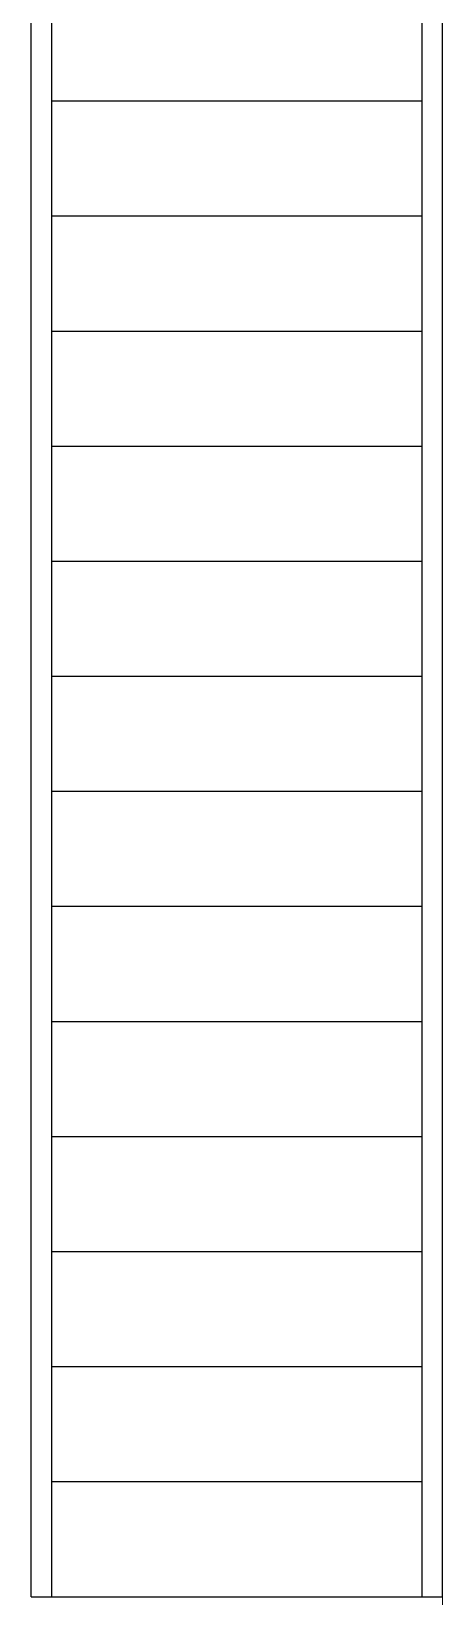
# Model space of a CAD drawing. Header units: metres. Extents: x -56 to -36, y -677 to -309.
# Drawn here: x -38.143 to -37.143, y -323.244 to -319.435 of the extents above; entities that cross this region are included whole.
import ezdxf

# ---------------------------------------------------------------- set-up
doc = ezdxf.new("R2010")
doc.units = ezdxf.units.M
doc.header["$LTSCALE"] = 5
doc.header["$MEASUREMENT"] = 0
doc.layers.add('A-FLOR-STRS', color=4, linetype='Continuous', lineweight=25)
doc.layers.add('A-FURN', color=7, linetype='Continuous', lineweight=18)

msp = doc.modelspace()

# ---------------------------------------------------------------- linework, layer by layer
at = {"layer": 'A-FLOR-STRS'}
for p, q in [((-38.1433, -323.2445), (-38.1433, -319.3245)), ((-38.0933, -323.2445), (-38.0933, -319.3245)), ((-37.1933, -323.2445), (-37.1933, -319.3245)), ((-37.1433, -323.2445), (-37.1433, -319.3245)), ((-38.0933, -319.6045), (-37.1933, -319.6045)), ((-38.0933, -319.8845), (-37.1933, -319.8845)), ((-38.0933, -320.1645), (-37.1933, -320.1645)), ((-38.0933, -320.4445), (-37.1933, -320.4445)), ((-38.0933, -320.7245), (-37.1933, -320.7245)), ((-38.0933, -321.0045), (-37.1933, -321.0045)), ((-38.0933, -321.2845), (-37.1933, -321.2845)), ((-38.0933, -321.5645), (-37.1933, -321.5645)), ((-38.0933, -321.8445), (-37.1933, -321.8445)), ((-38.0933, -322.1245), (-37.1933, -322.1245)), ((-38.0933, -322.4045), (-37.1933, -322.4045)), ((-38.0933, -322.6845), (-37.1933, -322.6845)), ((-38.0933, -322.9645), (-37.1933, -322.9645)), ((-38.1433, -323.2445), (-37.1433, -323.2445))]:
    msp.add_line(p, q, dxfattribs=at)
at = {"layer": 'A-FURN'}
for p in [(-43.5433, -313.3245), (-43.3933, -313.4745), (-40.3433, -313.4745), (-40.1933, -313.4745), (-39.2933, -314.1745), (-39.1933, -314.1295), (-38.3933, -313.4745), (-38.2933, -313.4745), (-37.1433, -313.4745), (-36.9933, -313.3245)]:
    msp.add_xline(p, (0, 1), dxfattribs=at)

doc.saveas('drawing.dxf')
